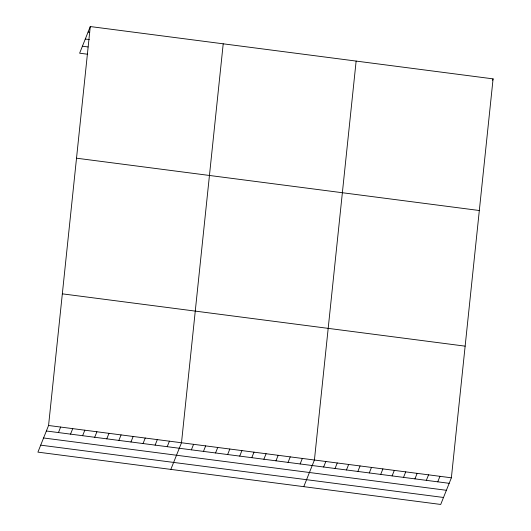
<?xml version="1.0" encoding="UTF-8"?>
<svg xmlns="http://www.w3.org/2000/svg" width="531" height="531" viewBox="0 0 531 531"><rect width="100%" height="100%" fill="white"/><g stroke="black" fill="none" stroke-linecap="round" stroke-linejoin="round"><path stroke-width="0.8" d="M48.567 425.49L90.283 26.55L493.087 78.867L451.377 477.8L440.717 504.45L37.913 452.133L48.567 425.49L451.377 477.8M223.212 43.814L181.496 442.754L170.836 469.397M356.135 61.078L314.418 460.019L303.765 486.661M90.283 26.55L79.623 53.2L87.681 54.242M58.45 432.566L60.653 427.057M70.537 434.132L72.734 428.63M82.617 435.699L84.821 430.196M94.704 437.272L96.907 431.769M106.791 438.838L108.988 433.336M118.871 440.411L121.075 434.909M130.958 441.978L133.155 436.475M143.038 443.551L145.242 438.042M155.125 445.117L157.329 439.615M167.205 446.69L169.409 441.181M191.379 449.823L193.576 444.321M203.459 451.396L205.663 445.894M215.546 452.963L217.75 447.46M227.626 454.536L229.83 449.034M239.713 456.102L241.917 450.6M251.8 457.676L253.997 452.166M263.88 459.242L266.084 453.739M275.967 460.815L278.164 455.306M288.048 462.382L290.251 456.879M300.134 463.955L302.338 458.445M323.631 467.001L325.835 461.499M335.041 468.488L337.245 462.979M492.542 80.241L493.087 78.867M346.458 469.968L348.661 464.466M357.867 471.448L360.071 465.946M369.284 472.935L371.481 467.426M380.694 474.415L382.897 468.913M392.11 475.895L394.307 470.393M403.52 477.376L405.724 471.873M414.937 478.862L417.134 473.36M426.347 480.343L428.55 474.84M437.763 481.823L439.96 476.32M88.08 32.052L89.693 32.265M85.292 39.028L89.321 39.553M82.418 46.217L88.053 46.954M76.517 158.198L479.32 210.515M62.333 293.842L465.143 346.152M46.37 430.993L449.173 483.31M43.575 437.969L446.385 490.286M40.701 445.157L443.504 497.474"/></g></svg>
